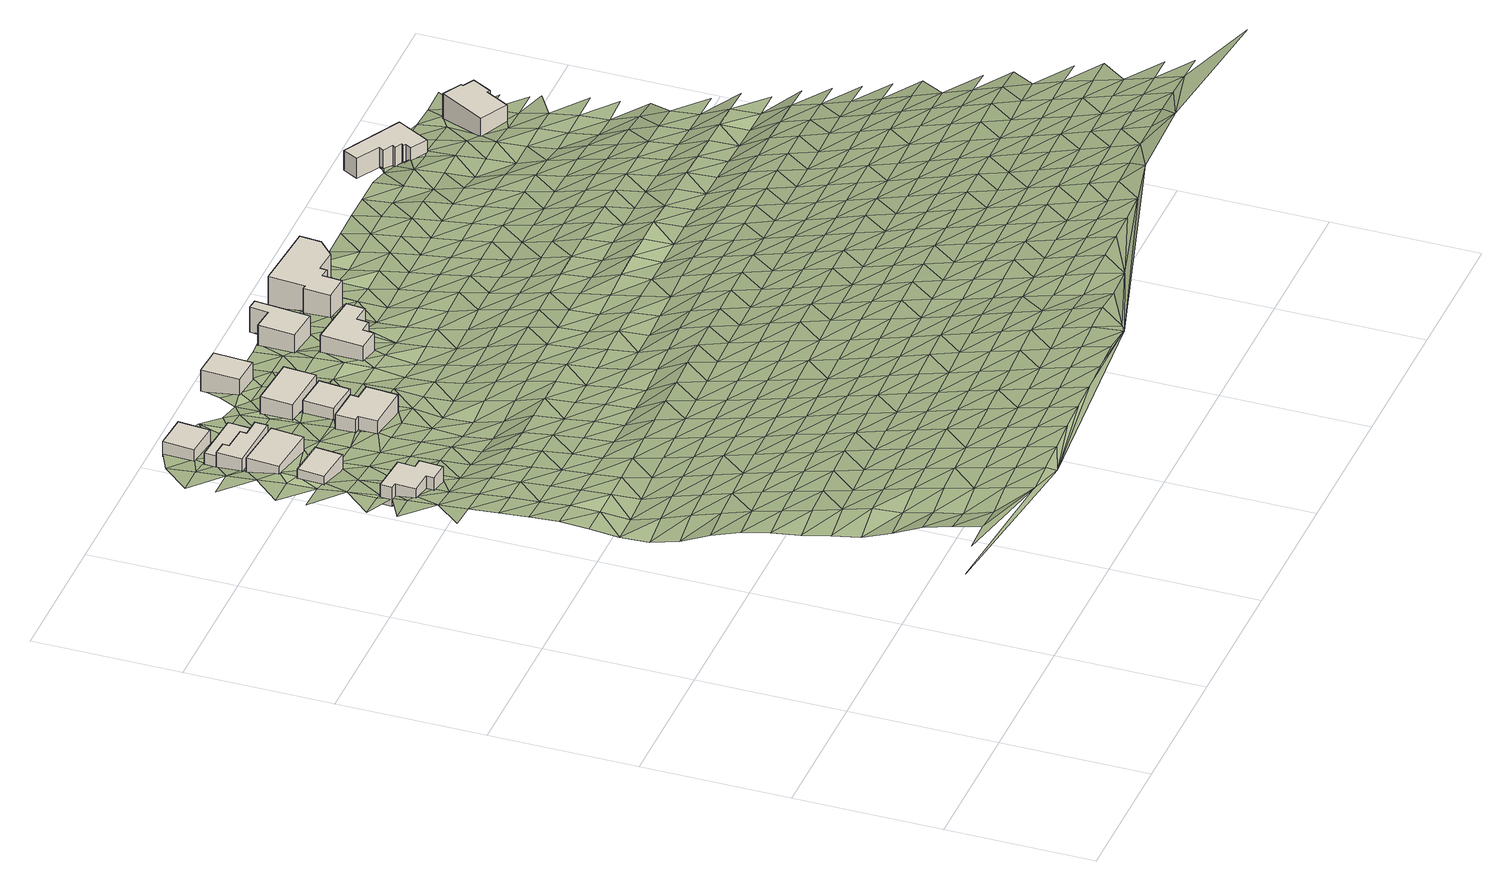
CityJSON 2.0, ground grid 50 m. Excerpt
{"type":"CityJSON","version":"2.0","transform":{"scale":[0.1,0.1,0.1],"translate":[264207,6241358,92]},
"CityObjects":{
"building1":{"type":"Building","attributes":{"osm_address":"41 Kylemore Road Universtity Estate Cape Town","osm_building":"house","osm_building:levels":"1","footprint":{"type":"Polygon"},"plus_code":"4FRW3C5X+XMM","ground_height":118.71,"building_height":4.1,"roof_height":122.81},"geometry":[{"type":"Solid","lod":"1","boundaries":[[[[0,1,2,3]],[[1,4,5,2]],[[4,6,7,5]],[[6,8,9,7]],[[8,10,11,9]],[[10,12,13,11]],[[12,14,15,13]],[[14,16,17,15]],[[16,18,19,17]],[[18,0,3,19]],[[3,2,5,7,9,11,13,15,17,19]],[[18,16,14,12,10,8,6,4,1,0]]]]}]},
"building2":{"type":"Building","attributes":{"osm_address":"39 Kylemore Road Universtity Estate Cape Town","osm_building":"house","osm_building:levels":"1","footprint":{"type":"Polygon"},"plus_code":"4FRW3C6X+4M4","ground_height":115.73,"building_height":4.1,"roof_height":119.83},"geometry":[{"type":"Solid","lod":"1","boundaries":[[[[20,21,22,23]],[[21,24,25,22]],[[24,26,27,25]],[[26,20,23,27]],[[23,22,25,27]],[[26,24,21,20]]]]}]},
"building3":{"type":"Building","attributes":{"osm_address":"37 Kylemore Road Universtity Estate Cape Town","osm_building":"house","osm_building:levels":"1","footprint":{"type":"Polygon"},"plus_code":"4FRW3C6X+5M5","ground_height":114.99,"building_height":4.1,"roof_height":119.09},"geometry":[{"type":"Solid","lod":"1","boundaries":[[[[28,29,30,31]],[[29,32,33,30]],[[32,34,35,33]],[[34,28,31,35]],[[31,30,33,35]],[[34,32,29,28]]]]}]},
"building4":{"type":"Building","attributes":{"osm_address":"35 Kylemore Road Universtity Estate Cape Town","osm_building":"house","osm_building:levels":"1","footprint":{"type":"Polygon"},"plus_code":"4FRW3C6X+6M5","ground_height":114.19,"building_height":4.1,"roof_height":118.29},"geometry":[{"type":"Solid","lod":"1","boundaries":[[[[36,37,38,39,40]],[[37,41,42,38]],[[41,43,44,42]],[[43,45,46,47,44]],[[45,48,49,50,47,46]],[[48,51,52,53,50,49]],[[51,54,55,56,53,52]],[[54,57,58,59,56,55]],[[57,36,40,39,59,58]],[[39,38,42,44,47,50,53,56,59]],[[57,54,51,48,45,43,41,37,36]]]]}]},
"building5":{"type":"Building","attributes":{"osm_address":"33 Kylemore Road Universtity Estate Cape Town","osm_building":"house","osm_building:levels":"1","footprint":{"type":"Polygon"},"plus_code":"4FRW3C6X+6P6","ground_height":112.92,"building_height":4.1,"roof_height":117.02},"geometry":[{"type":"Solid","lod":"1","boundaries":[[[[60,61,58,40]],[[61,62,55,58]],[[62,63,52,55]],[[63,64,49,52]],[[64,65,46,49]],[[65,66,67,46]],[[66,68,69,67]],[[68,60,40,69]],[[40,58,55,52,49,46,67,69]],[[68,66,65,64,63,62,61,60]]]]}]},
"building6":{"type":"Building","attributes":{"osm_address":"31 Kylemore Road Universtity Estate Cape Town","osm_building":"house","osm_building:levels":"1","footprint":{"type":"Polygon"},"plus_code":"4FRW3C6X+7M9","ground_height":112.79,"building_height":4.1,"roof_height":116.89},"geometry":[{"type":"Solid","lod":"1","boundaries":[[[[70,71,72,73]],[[71,74,75,72]],[[74,76,77,75]],[[76,70,73,77]],[[73,72,75,77]],[[76,74,71,70]]]]}]},
"building7":{"type":"Building","attributes":{"osm_address":"28 Garrick Road Universtity Estate Cape Town","osm_building":"house","osm_building:levels":"1.5","footprint":{"type":"Polygon"},"plus_code":"4FRW3C6X+3RQ","ground_height":111.87,"building_height":5.5,"roof_height":117.37},"geometry":[{"type":"Solid","lod":"1","boundaries":[[[[78,79,80,81]],[[79,82,83,80]],[[82,84,85,83]],[[84,86,87,85]],[[86,88,89,87]],[[88,90,91,89]],[[90,92,93,91]],[[92,78,81,93]],[[81,80,83,85,87,89,91,93]],[[92,90,88,86,84,82,79,78]]]]}]},
"building8":{"type":"Building","attributes":{"osm_address":"26 Garrick Road Universtity Estate Cape Town","osm_building":"house","osm_building:levels":"1","footprint":{"type":"Polygon"},"plus_code":"4FRW3C6X+4VR","ground_height":110.62,"building_height":4.1,"roof_height":114.72},"geometry":[{"type":"Solid","lod":"1","boundaries":[[[[94,95,96,97]],[[95,98,99,96]],[[98,100,101,99]],[[100,94,97,101]],[[97,96,99,101]],[[100,98,95,94]]]]}]},
"building9":{"type":"Building","attributes":{"osm_address":"24 Garrick Road Universtity Estate Cape Town","osm_building":"house","osm_building:levels":"2","footprint":{"type":"Polygon"},"plus_code":"4FRW3C6X+5VJ","ground_height":109.62,"building_height":6.9,"roof_height":116.52},"geometry":[{"type":"Solid","lod":"1","boundaries":[[[[102,103,104,105]],[[103,106,107,104]],[[106,108,109,107]],[[108,102,105,109]],[[105,104,107,109]],[[108,106,103,102]]]]}]},
"building10":{"type":"Building","attributes":{"osm_address":"6 Westfort Road Universtity Estate Cape Town","osm_building":"house","osm_building:levels":"2","footprint":{"type":"Polygon"},"plus_code":"4FRW3C6X+7VG","ground_height":106.76,"building_height":6.9,"roof_height":113.66},"geometry":[{"type":"Solid","lod":"1","boundaries":[[[[110,111,112,113]],[[111,114,115,112]],[[114,116,117,115]],[[116,110,113,117]],[[113,112,115,117]],[[116,114,111,110]]]]}]},
"building11":{"type":"Building","attributes":{"osm_address":"29 Garrick Road Universtity Estate Cape Town","osm_building":"house","osm_building:levels":"2","footprint":{"type":"Polygon"},"plus_code":"4FRW3F62+527","ground_height":106.72,"building_height":6.9,"roof_height":113.62},"geometry":[{"type":"Solid","lod":"1","boundaries":[[[[118,119,120,121]],[[119,122,123,120]],[[122,124,125,123]],[[124,126,127,125]],[[126,128,129,127]],[[128,130,131,129]],[[130,132,133,131]],[[132,118,121,133]],[[121,120,123,125,127,129,131,133]],[[132,130,128,126,124,122,119,118]]]]}]},
"building12":{"type":"Building","attributes":{"osm_address":"25 Garrick Road Universtity Estate Cape Town","osm_building":"house","osm_building:levels":"2","footprint":{"type":"Polygon"},"plus_code":"4FRW3F62+62V","ground_height":105.46,"building_height":6.9,"roof_height":112.36},"geometry":[{"type":"Solid","lod":"1","boundaries":[[[[134,135,136,137]],[[135,138,139,136]],[[138,140,141,139]],[[140,142,143,141]],[[142,144,145,143]],[[144,134,137,145]],[[137,136,139,141,143,145]],[[144,142,140,138,135,134]]]]}]},
"building13":{"type":"Building","attributes":{"osm_address":"Universtity Estate Cape Town","osm_building":"house","osm_building:levels":"3","footprint":{"type":"Polygon"},"plus_code":"4FRW3F62+65R","ground_height":102.64,"building_height":9.7,"roof_height":112.34},"geometry":[{"type":"Solid","lod":"1","boundaries":[[[[146,147,148,149]],[[147,150,151,148]],[[150,152,153,151]],[[152,154,155,153]],[[154,156,157,155]],[[156,158,159,157]],[[158,160,161,159]],[[160,162,163,161]],[[162,164,165,163]],[[164,166,167,165]],[[166,146,149,167]],[[149,148,151,153,155,157,159,161,163,165,167]],[[166,164,162,160,158,156,154,152,150,147,146]]]]}]},
"building14":{"type":"Building","attributes":{"osm_address":"2 Cloete Road Universtity Estate Cape Town","osm_building":"house","osm_building:levels":"2","footprint":{"type":"Polygon"},"plus_code":"4FRW3F62+7G5","ground_height":94.28,"building_height":6.9,"roof_height":101.18},"geometry":[{"type":"Solid","lod":"1","boundaries":[[[[168,169,170,171]],[[169,172,173,170]],[[172,174,175,173]],[[174,176,177,175]],[[176,178,179,177]],[[178,180,181,179]],[[180,182,183,181]],[[182,184,185,183]],[[184,186,187,185]],[[186,188,189,187]],[[188,190,191,189]],[[190,168,171,191]],[[171,170,173,175,177,179,181,183,185,187,189,191]],[[190,188,186,184,182,180,178,176,174,172,169,168]]]]}]},
"building15":{"type":"Building","attributes":{"osm_address":"4 Cloete Road Universtity Estate Cape Town","osm_building":"house","osm_building:levels":"2","footprint":{"type":"Polygon"},"plus_code":"4FRW3F62+5JX","ground_height":96.97,"building_height":6.9,"roof_height":103.87},"geometry":[{"type":"Solid","lod":"1","boundaries":[[[[192,193,194,195]],[[193,196,197,194]],[[196,198,199,197]],[[198,200,201,199]],[[200,202,203,201]],[[202,204,205,203]],[[204,206,207,205]],[[206,192,195,207]],[[195,194,197,199,201,203,205,207]],[[206,204,202,200,198,196,193,192]]]]}]},
"terrain1":{"type":"TINRelief","geometry":[{"type":"CompositeSurface","lod":"1","boundaries":[[[208,209,210]],[[211,212,209]],[[208,213,214]],[[215,216,212]],[[212,211,215]],[[211,209,208]],[[217,216,218]],[[216,215,218]],[[219,217,220]],[[211,221,215]],[[218,220,217]],[[221,211,208]],[[222,223,219]],[[218,215,224]],[[220,222,219]],[[224,215,221]],[[223,225,226]],[[227,220,218]],[[222,225,223]],[[221,208,228]],[[227,218,224]],[[229,230,226]],[[208,214,228]],[[222,220,231]],[[225,229,226]],[[221,232,224]],[[231,220,227]],[[233,230,234]],[[228,232,221]],[[235,225,222]],[[229,234,230]],[[231,235,222]],[[227,224,236]],[[237,238,233]],[[239,224,232]],[[234,237,233]],[[228,214,240]],[[236,231,227]],[[241,229,225]],[[236,224,239]],[[235,242,225]],[[228,240,232]],[[243,238,244]],[[229,241,234]],[[225,242,241]],[[237,244,238]],[[235,231,245]],[[239,232,246]],[[247,243,248]],[[245,231,236]],[[249,237,234]],[[246,232,240]],[[244,248,243]],[[250,242,235]],[[240,214,251]],[[234,241,249]],[[239,252,236]],[[253,254,247]],[[245,250,235]],[[252,239,246]],[[248,253,247]],[[255,244,237]],[[249,256,237]],[[257,245,236]],[[241,242,258]],[[250,259,242]],[[246,240,251]],[[248,244,255]],[[260,254,261]],[[257,236,252]],[[237,256,255]],[[253,262,254]],[[258,249,241]],[[242,259,258]],[[214,263,251]],[[245,264,250]],[[265,260,261]],[[254,262,261]],[[246,266,252]],[[248,267,253]],[[264,245,257]],[[268,256,249]],[[251,266,246]],[[255,267,248]],[[269,259,250]],[[270,265,271]],[[249,258,268]],[[257,252,272]],[[262,253,273]],[[250,264,269]],[[271,265,261]],[[256,274,255]],[[266,272,252]],[[267,273,253]],[[275,276,277]],[[278,270,279]],[[256,268,274]],[[263,214,280]],[[258,259,281]],[[269,282,259]],[[279,270,271]],[[266,251,263]],[[264,257,283]],[[267,255,284]],[[261,262,285]],[[272,286,257]],[[273,287,262]],[[258,281,268]],[[288,277,278]],[[259,282,281]],[[274,284,255]],[[289,275,290]],[[283,269,264]],[[261,285,271]],[[257,286,283]],[[262,287,285]],[[288,278,279]],[[266,291,272]],[[292,273,267]],[[293,289,290]],[[268,294,274]],[[295,275,277]],[[291,266,263]],[[284,292,267]],[[296,282,269]],[[297,279,271]],[[294,268,281]],[[293,298,299]],[[295,277,288]],[[300,290,275]],[[286,272,301]],[[302,287,273]],[[269,283,296]],[[271,285,297]],[[299,298,303]],[[284,274,304]],[[301,272,291]],[[292,302,273]],[[305,300,275]],[[306,290,300]],[[304,274,294]],[[305,275,295]],[[306,293,290]],[[286,307,283]],[[281,282,308]],[[288,279,309]],[[310,298,293]],[[282,296,311]],[[297,312,279]],[[263,280,291]],[[287,313,285]],[[298,310,303]],[[307,286,301]],[[302,314,287]],[[315,303,316]],[[214,317,280]],[[294,281,308]],[[292,284,318]],[[295,288,309]],[[282,311,308]],[[284,304,319]],[[279,312,309]],[[300,305,320]],[[283,321,296]],[[313,297,285]],[[287,314,313]],[[300,320,322]],[[323,301,291]],[[292,318,302]],[[321,283,307]],[[284,319,318]],[[324,316,325]],[[294,326,304]],[[327,305,295]],[[291,280,323]],[[328,303,310]],[[316,303,329]],[[311,296,330]],[[331,312,297]],[[326,294,308]],[[327,295,309]],[[332,324,325]],[[333,314,302]],[[330,296,321]],[[334,320,305]],[[297,313,331]],[[335,328,310]],[[307,301,336]],[[319,304,337]],[[329,303,328]],[[323,338,301]],[[302,318,333]],[[6,335,310]],[[311,339,308]],[[309,312,340]],[[341,325,316]],[[341,316,329]],[[337,304,326]],[[342,305,327]],[[305,342,334]],[[321,307,336]],[[301,338,336]],[[339,311,330]],[[331,340,312]],[[343,344,332]],[[345,323,280]],[[319,346,318]],[[313,314,347]],[[333,348,314]],[[349,332,325]],[[326,308,350]],[[351,327,309]],[[349,325,341]],[[335,6,328]],[[319,337,346]],[[321,352,330]],[[313,347,331]],[[350,308,339]],[[314,348,347]],[[340,351,309]],[[353,354,343]],[[355,338,323]],[[356,333,318]],[[357,6,358]],[[359,334,342]],[[336,352,321]],[[360,329,328]],[[357,334,359]],[[326,361,337]],[[342,327,362]],[[323,345,355]],[[343,332,363]],[[356,318,346]],[[364,354,353]],[[349,363,332]],[[365,349,341]],[[339,330,366]],[[367,340,331]],[[361,326,350]],[[351,362,327]],[[368,6,357]],[[328,6,369]],[[336,338,370]],[[333,371,348]],[[352,366,330]],[[357,359,368]],[[367,331,347]],[[337,372,346]],[[373,343,363]],[[338,355,370]],[[371,333,356]],[[343,374,353]],[[369,6,368]],[[342,375,359]],[[280,317,345]],[[26,365,341]],[[360,328,369]],[[372,337,361]],[[362,376,342]],[[373,374,343]],[[377,352,336]],[[350,339,378]],[[379,347,348]],[[380,351,340]],[[366,381,339]],[[382,340,367]],[[345,383,355]],[[356,346,384]],[[359,375,368]],[[370,377,336]],[[348,371,379]],[[375,342,376]],[[353,385,364]],[[350,378,361]],[[353,374,386]],[[351,380,362]],[[365,387,349]],[[339,381,378]],[[384,346,372]],[[340,382,380]],[[366,352,388]],[[367,347,389]],[[386,385,353]],[[360,369,390]],[[391,370,355]],[[356,392,371]],[[368,393,369]],[[377,388,352]],[[379,389,347]],[[394,365,26]],[[26,360,390]],[[395,372,361]],[[396,376,362]],[[391,355,383]],[[392,356,384]],[[393,368,375]],[[363,34,373]],[[383,345,317]],[[385,397,364]],[[398,381,366]],[[367,399,382]],[[361,378,395]],[[362,380,396]],[[385,386,400]],[[394,387,365]],[[26,390,394]],[[371,401,379]],[[369,402,390]],[[388,398,366]],[[389,399,367]],[[403,377,370]],[[384,372,404]],[[405,370,391]],[[401,371,392]],[[402,369,393]],[[381,406,378]],[[376,407,375]],[[372,395,404]],[[396,408,376]],[[377,403,388]],[[389,379,409]],[[380,382,410]],[[391,383,317]],[[411,394,390]],[[370,405,403]],[[381,398,406]],[[399,412,382]],[[413,385,400]],[[392,384,414]],[[393,375,407]],[[409,379,401]],[[408,407,376]],[[411,390,402]],[[400,386,66]],[[415,395,378]],[[410,396,380]],[[41,373,34]],[[404,414,384]],[[382,412,410]],[[416,398,388]],[[389,417,399]],[[418,387,394]],[[415,378,406]],[[391,419,405]],[[392,420,401]],[[393,421,402]],[[388,403,416]],[[417,389,409]],[[419,391,317]],[[418,394,411]],[[400,422,413]],[[404,395,423]],[[424,408,396]],[[414,420,392]],[[407,421,393]],[[422,400,66]],[[412,399,425]],[[423,395,415]],[[396,410,424]],[[317,426,419]],[[406,398,427]],[[409,401,428]],[[387,429,34]],[[416,430,398]],[[399,417,425]],[[429,387,418]],[[411,402,431]],[[403,405,432]],[[433,414,404]],[[407,408,434]],[[435,405,419]],[[420,428,401]],[[421,436,402]],[[415,406,427]],[[412,437,410]],[[427,398,430]],[[404,423,433]],[[408,424,434]],[[429,41,34]],[[66,413,422]],[[432,416,403]],[[411,438,418]],[[436,431,402]],[[405,435,432]],[[437,412,425]],[[420,414,439]],[[417,409,440]],[[421,407,441]],[[43,66,442]],[[428,443,409]],[[444,43,41]],[[426,445,419]],[[415,446,423]],[[410,447,424]],[[41,429,444]],[[411,431,448]],[[433,439,414]],[[434,441,407]],[[448,438,411]],[[43,444,66]],[[449,430,416]],[[425,417,440]],[[446,415,427]],[[409,443,440]],[[447,410,437]],[[450,76,413]],[[413,66,450]],[[435,419,445]],[[451,428,420]],[[452,436,421]],[[429,418,453]],[[416,432,449]],[[438,454,418]],[[433,423,455]],[[456,66,444]],[[434,424,457]],[[458,418,454]],[[439,451,420]],[[441,452,421]],[[425,459,437]],[[429,453,444]],[[460,448,431]],[[455,423,446]],[[457,424,447]],[[453,418,458]],[[438,448,460]],[[426,317,461]],[[462,431,436]],[[435,463,432]],[[427,430,464]],[[465,443,428]],[[450,66,456]],[[430,449,466]],[[440,459,425]],[[467,441,434]],[[463,435,445]],[[451,465,428]],[[452,462,436]],[[468,445,426]],[[446,427,464]],[[469,439,433]],[[447,437,470]],[[464,430,466]],[[433,455,471]],[[434,457,467]],[[432,472,449]],[[444,473,456]],[[459,470,437]],[[453,474,444]],[[458,454,475]],[[451,439,469]],[[440,443,476]],[[477,452,441]],[[472,432,463]],[[433,471,469]],[[465,478,443]],[[450,456,479]],[[446,480,455]],[[475,453,458]],[[441,467,477]],[[473,444,474]],[[466,449,481]],[[482,431,462]],[[459,440,476]],[[457,447,483]],[[480,446,464]],[[443,478,476]],[[470,484,447]],[[485,474,453]],[[473,479,456]],[[445,468,463]],[[451,486,465]],[[481,449,472]],[[487,475,454]],[[471,455,488]],[[467,457,483]],[[452,489,462]],[[468,426,461]],[[469,486,451]],[[447,484,483]],[[477,490,452]],[[453,491,485]],[[487,454,492]],[[491,453,475]],[[466,493,464]],[[494,474,485]],[[459,495,470]],[[488,455,480]],[[496,472,463]],[[478,465,497]],[[494,473,474]],[[493,466,481]],[[495,459,476]],[[452,490,489]],[[471,498,469]],[[499,477,467]],[[463,468,496]],[[486,497,465]],[[482,462,489]],[[480,464,500]],[[484,470,501]],[[502,479,473]],[[471,488,498]],[[499,467,483]],[[473,494,502]],[[500,464,493]],[[501,470,495]],[[475,487,503]],[[481,472,504]],[[486,469,505]],[[476,478,506]],[[507,490,477]],[[508,79,492]],[[496,509,472]],[[497,510,478]],[[480,511,488]],[[487,492,503]],[[484,512,483]],[[513,485,491]],[[498,505,469]],[[477,499,507]],[[493,481,504]],[[495,476,506]],[[489,514,482]],[[472,509,504]],[[511,480,500]],[[478,510,506]],[[512,484,501]],[[502,494,515]],[[482,514,79]],[[461,496,468]],[[516,497,486]],[[79,503,492]],[[488,517,498]],[[499,483,518]],[[489,490,519]],[[505,516,486]],[[507,520,490]],[[493,521,500]],[[495,522,501]],[[517,488,511]],[[518,483,512]],[[79,514,523]],[[503,79,523]],[[524,509,496]],[[525,510,497]],[[504,521,493]],[[506,522,495]],[[490,520,519]],[[494,102,515]],[[94,513,491]],[[526,505,498]],[[527,507,499]],[[528,514,489]],[[529,502,515]],[[496,461,524]],[[516,525,497]],[[511,500,530]],[[512,501,531]],[[532,502,529]],[[533,503,523]],[[498,517,526]],[[499,518,527]],[[504,509,534]],[[503,533,94]],[[521,530,500]],[[522,531,501]],[[489,519,528]],[[506,510,535]],[[536,520,507]],[[514,537,523]],[[509,524,534]],[[525,538,510]],[[513,94,533]],[[539,516,505]],[[461,317,540]],[[541,505,526]],[[507,527,536]],[[515,542,529]],[[543,521,504]],[[517,511,544]],[[535,522,506]],[[518,512,545]],[[529,546,532]],[[530,547,511]],[[510,538,535]],[[531,548,512]],[[537,514,528]],[[542,515,102]],[[516,539,525]],[[549,533,523]],[[534,543,504]],[[505,541,539]],[[461,550,524]],[[526,517,544]],[[527,518,545]],[[551,519,520]],[[513,533,549]],[[511,547,544]],[[512,548,545]],[[536,552,520]],[[530,521,553]],[[554,531,522]],[[523,537,549]],[[550,534,524]],[[555,538,525]],[[519,551,528]],[[543,553,521]],[[535,554,522]],[[529,542,556]],[[520,552,551]],[[513,557,102]],[[526,558,541]],[[559,536,527]],[[525,539,555]],[[560,547,530]],[[548,531,561]],[[544,558,526]],[[559,527,545]],[[513,549,557]],[[562,543,534]],[[528,563,537]],[[553,560,530]],[[554,561,531]],[[564,542,102]],[[565,535,538]],[[536,566,552]],[[534,550,562]],[[555,567,538]],[[563,528,551]],[[550,461,568]],[[539,541,569]],[[570,545,548]],[[558,571,541]],[[566,536,559]],[[564,556,542]],[[102,557,564]],[[572,544,547]],[[535,565,554]],[[537,573,549]],[[560,574,547]],[[538,567,565]],[[561,570,548]],[[575,553,543]],[[569,555,539]],[[551,552,576]],[[543,562,577]],[[541,571,569]],[[573,537,563]],[[544,572,558]],[[559,545,578]],[[547,574,572]],[[552,566,576]],[[553,575,560]],[[579,561,554]],[[557,549,580]],[[543,577,575]],[[570,578,545]],[[110,556,581]],[[581,556,564]],[[550,568,562]],[[582,567,555]],[[563,551,583]],[[554,565,579]],[[580,549,573]],[[584,571,558]],[[585,566,559]],[[461,586,568]],[[555,569,582]],[[583,551,576]],[[587,574,560]],[[558,572,584]],[[578,585,559]],[[588,577,562]],[[570,561,589]],[[590,573,563]],[[591,564,557]],[[560,575,587]],[[579,592,561]],[[593,557,580]],[[571,594,569]],[[565,567,595]],[[576,566,596]],[[588,562,568]],[[580,573,597]],[[567,582,598]],[[583,590,563]],[[317,599,540]],[[570,589,578]],[[564,591,581]],[[584,594,571]],[[561,592,589]],[[585,596,566]],[[557,593,591]],[[572,574,600]],[[595,579,565]],[[587,601,574]],[[567,598,595]],[[573,602,597]],[[575,577,603]],[[582,569,604]],[[605,583,576]],[[606,577,588]],[[590,602,573]],[[607,580,597]],[[540,586,461]],[[600,584,572]],[[608,585,578]],[[593,580,607]],[[574,601,600]],[[594,604,569]],[[596,605,576]],[[603,587,575]],[[609,592,579]],[[577,606,603]],[[578,589,608]],[[591,610,581]],[[588,568,586]],[[611,598,582]],[[612,590,583]],[[579,595,609]],[[613,591,593]],[[597,602,614]],[[615,594,584]],[[593,607,613]],[[604,611,582]],[[605,612,583]],[[616,601,587]],[[592,617,589]],[[596,585,618]],[[584,600,615]],[[608,619,585]],[[588,620,606]],[[590,621,602]],[[587,603,616]],[[592,609,617]],[[595,598,622]],[[596,618,605]],[[620,588,586]],[[611,623,598]],[[624,591,613]],[[585,619,618]],[[612,621,590]],[[591,624,610]],[[613,607,625]],[[626,604,594]],[[627,608,589]],[[594,615,628]],[[602,629,614]],[[606,630,603]],[[600,601,631]],[[595,622,609]],[[601,616,632]],[[598,623,622]],[[627,589,617]],[[614,633,634]],[[604,626,611]],[[635,612,605]],[[630,606,620]],[[594,628,626]],[[621,629,602]],[[600,631,615]],[[608,636,619]],[[601,632,631]],[[605,618,635]],[[613,625,637]],[[629,633,614]],[[603,638,616]],[[609,639,617]],[[636,608,627]],[[586,540,620]],[[640,623,611]],[[118,625,607]],[[638,603,630]],[[639,609,622]],[[641,628,615]],[[621,612,642]],[[611,626,640]],[[635,643,612]],[[632,616,644]],[[627,617,645]],[[619,646,618]],[[629,647,633]],[[641,615,631]],[[648,633,647]],[[619,636,649]],[[650,651,624]],[[652,630,620]],[[629,621,642]],[[644,616,638]],[[645,617,639]],[[625,653,637]],[[612,643,642]],[[654,622,623]],[[646,635,618]],[[620,540,652]],[[640,655,623]],[[619,649,646]],[[629,656,647]],[[648,647,656]],[[632,657,631]],[[626,628,658]],[[627,659,636]],[[660,628,641]],[[653,625,118]],[[622,654,639]],[[651,650,661]],[[657,632,644]],[[623,655,654]],[[659,627,645]],[[638,630,662]],[[658,640,626]],[[663,643,635]],[[664,656,629]],[[652,665,630]],[[628,660,658]],[[664,629,642]],[[637,653,666]],[[641,631,667]],[[668,649,636]],[[635,646,663]],[[644,638,662]],[[669,645,639]],[[630,665,662]],[[667,631,657]],[[636,659,668]],[[666,670,637]],[[671,655,640]],[[642,643,672]],[[637,670,134]],[[639,654,669]],[[673,652,540]],[[641,674,660]],[[656,675,118]],[[640,658,671]],[[663,672,643]],[[675,656,664]],[[676,653,118]],[[666,653,676]],[[644,677,657]],[[646,649,678]],[[674,641,667]],[[679,649,668]],[[680,659,645]],[[681,664,642]],[[662,677,644]],[[669,682,645]],[[683,665,652]],[[660,684,658]],[[654,655,685]],[[646,678,663]],[[655,671,686]],[[687,118,675]],[[649,679,678]],[[672,681,642]],[[667,657,688]],[[666,689,670]],[[668,659,680]],[[676,118,687]],[[684,660,674]],[[645,682,680]],[[540,599,673]],[[685,669,654]],[[675,664,690]],[[689,666,676]],[[652,673,683]],[[677,688,657]],[[655,686,685]],[[691,662,665]],[[658,692,671]],[[693,672,663]],[[681,690,664]],[[694,674,667]],[[668,695,679]],[[692,658,684]],[[693,663,678]],[[662,691,677]],[[696,682,669]],[[665,683,691]],[[694,667,688]],[[697,670,689]],[[680,695,668]],[[686,671,698]],[[687,675,699]],[[676,687,700]],[[669,685,696]],[[690,701,675]],[[702,684,674]],[[678,679,703]],[[704,681,672]],[[698,671,692]],[[705,672,693]],[[706,688,677]],[[682,707,680]],[[689,708,697]],[[674,694,702]],[[679,695,703]],[[699,675,701]],[[673,709,683]],[[686,710,685]],[[681,704,690]],[[673,599,709]],[[677,691,706]],[[682,696,707]],[[672,705,704]],[[699,700,687]],[[693,678,711]],[[712,697,708]],[[710,686,698]],[[692,684,713]],[[714,695,680]],[[684,702,715]],[[703,711,678]],[[683,716,691]],[[694,688,717]],[[685,718,696]],[[719,701,690]],[[706,720,688]],[[680,707,714]],[[698,692,713]],[[693,721,705]],[[709,716,683]],[[684,715,713]],[[718,685,710]],[[690,704,719]],[[694,717,702]],[[700,699,722]],[[703,695,723]],[[722,724,700]],[[717,688,720]],[[711,721,693]],[[691,725,706]],[[696,726,707]],[[695,714,723]],[[699,727,722]],[[709,599,728]],[[698,729,710]],[[727,724,722]],[[699,701,730]],[[725,691,716]],[[726,696,718]],[[719,731,701]],[[732,715,702]],[[733,711,703]],[[704,705,734]],[[713,729,698]],[[721,735,705]],[[707,736,714]],[[730,727,699]],[[732,702,717]],[[723,733,703]],[[731,730,701]],[[709,728,716]],[[737,720,706]],[[718,710,738]],[[734,719,704]],[[706,725,739]],[[707,726,736]],[[705,735,734]],[[721,711,740]],[[729,738,710]],[[164,741,727]],[[742,713,715]],[[723,714,743]],[[706,739,737]],[[744,715,732]],[[733,740,711]],[[725,716,745]],[[717,720,746]],[[747,731,719]],[[743,714,736]],[[727,730,748]],[[713,742,729]],[[726,718,749]],[[750,735,721]],[[728,745,716]],[[715,744,742]],[[738,751,718]],[[164,727,748]],[[719,734,747]],[[728,599,752]],[[732,717,746]],[[733,723,753]],[[746,720,737]],[[740,750,721]],[[725,754,739]],[[726,749,736]],[[718,751,749]],[[753,723,743]],[[755,738,729]],[[734,735,756]],[[730,731,757]],[[725,745,754]],[[731,747,758]],[[732,759,744]],[[760,740,733]],[[755,729,742]],[[750,756,735]],[[739,761,737]],[[762,743,736]],[[757,748,730]],[[759,732,746]],[[733,753,760]],[[758,757,731]],[[748,166,164]],[[763,751,738]],[[747,734,764]],[[754,761,739]],[[736,749,762]],[[765,745,728]],[[744,766,742]],[[755,763,738]],[[756,764,734]],[[750,740,767]],[[766,744,759]],[[740,760,768]],[[746,737,769]],[[770,753,743]],[[771,758,747]],[[752,772,728]],[[773,166,748]],[[728,772,765]],[[761,774,737]],[[762,775,743]],[[748,757,773]],[[776,754,745]],[[777,755,742]],[[751,778,749]],[[763,779,751]],[[740,768,767]],[[764,771,747]],[[759,746,769]],[[753,770,760]],[[780,756,750]],[[769,737,774]],[[777,742,766]],[[743,775,770]],[[778,762,749]],[[776,745,765]],[[751,779,778]],[[781,761,754]],[[755,782,763]],[[757,758,783]],[[750,767,780]],[[771,784,758]],[[166,785,146]],[[166,773,785]],[[759,786,766]],[[768,760,787]],[[788,764,756]],[[782,755,777]],[[761,781,774]],[[789,775,762]],[[783,773,757]],[[754,776,781]],[[769,786,759]],[[787,760,770]],[[758,784,783]],[[772,752,790]],[[772,790,765]],[[791,779,763]],[[764,788,771]],[[762,778,789]],[[756,780,788]],[[777,766,792]],[[768,793,767]],[[763,782,791]],[[769,774,794]],[[775,795,770]],[[785,773,796]],[[786,792,766]],[[793,768,787]],[[765,797,776]],[[798,784,771]],[[774,781,794]],[[775,789,795]],[[796,773,783]],[[779,799,778]],[[767,800,780]],[[790,797,765]],[[791,801,779]],[[771,788,798]],[[802,786,769]],[[782,777,803]],[[787,770,804]],[[792,805,777]],[[793,800,767]],[[776,806,781]],[[778,799,789]],[[794,802,769]],[[779,801,799]],[[770,795,804]],[[807,785,796]],[[790,752,808]],[[803,791,782]],[[809,783,784]],[[806,776,797]],[[777,805,803]],[[798,810,784]],[[792,786,811]],[[788,780,812]],[[800,813,780]],[[794,781,814]],[[789,815,795]],[[816,793,787]],[[802,811,786]],[[804,817,787]],[[784,810,809]],[[790,808,797]],[[818,801,791]],[[812,798,788]],[[819,796,783]],[[806,814,781]],[[815,789,799]],[[780,813,812]],[[820,805,792]],[[793,816,800]],[[791,803,818]],[[816,787,817]],[[821,802,794]],[[822,804,795]],[[811,820,792]],[[783,809,819]],[[806,797,823]],[[824,810,798]],[[825,807,796]],[[826,808,752]],[[794,814,821]],[[822,795,815]],[[803,805,827]],[[799,801,828]],[[829,813,800]],[[808,823,797]],[[801,818,830]],[[798,812,824]],[[820,827,805]],[[800,816,829]],[[796,819,825]],[[831,811,802]],[[799,828,815]],[[832,817,804]],[[802,821,833]],[[801,830,828]],[[804,822,834]],[[814,806,835]],[[818,803,836]],[[813,837,812]],[[809,810,838]],[[823,839,806]],[[810,824,840]],[[811,831,820]],[[802,833,831]],[[827,836,803]],[[804,834,832]],[[829,837,813]],[[814,835,821]],[[841,822,815]],[[816,817,842]],[[809,838,819]],[[806,839,835]],[[838,810,840]],[[808,826,823]],[[843,830,818]],[[824,812,844]],[[815,828,841]],[[845,827,820]],[[842,829,816]],[[836,843,818]],[[842,817,832]],[[837,844,812]],[[846,833,821]],[[820,831,845]],[[847,839,823]],[[848,834,822]],[[849,840,824]],[[825,819,850]],[[846,821,835]],[[841,851,822]],[[838,852,819]],[[830,853,828]],[[854,837,829]],[[823,826,847]],[[843,855,830]],[[844,849,824]],[[836,827,856]],[[834,848,832]],[[845,857,827]],[[822,851,848]],[[829,842,854]],[[819,852,850]],[[752,858,826]],[[839,859,835]],[[831,833,860]],[[853,841,828]],[[861,833,846]],[[830,855,853]],[[836,856,843]],[[862,838,840]],[[847,859,839]],[[827,857,856]],[[849,863,840]],[[860,845,831]],[[864,844,837]],[[833,861,860]],[[837,854,865]],[[866,846,835]],[[867,851,841]],[[842,832,868]],[[848,869,832]],[[862,840,863]],[[870,847,826]],[[871,855,843]],[[844,864,849]],[[872,852,838]],[[859,866,835]],[[841,853,867]],[[837,865,864]],[[873,857,845]],[[842,868,854]],[[843,856,871]],[[868,832,869]],[[861,846,874]],[[875,848,851]],[[845,860,873]],[[838,862,872]],[[876,859,847]],[[877,863,849]],[[878,850,852]],[[866,874,846]],[[851,867,875]],[[857,879,856]],[[853,855,880]],[[881,865,854]],[[871,882,855]],[[849,864,877]],[[883,869,848]],[[857,873,879]],[[881,854,868]],[[852,872,878]],[[860,861,884]],[[853,880,867]],[[874,885,861]],[[855,882,880]],[[848,875,883]],[[886,866,859]],[[887,871,856]],[[862,863,888]],[[877,889,863]],[[860,884,873]],[[868,869,890]],[[864,865,891]],[[861,885,884]],[[887,856,879]],[[892,865,881]],[[866,886,874]],[[867,893,875]],[[862,888,872]],[[869,883,890]],[[888,863,889]],[[871,894,882]],[[891,877,864]],[[893,867,880]],[[865,892,891]],[[873,895,879]],[[896,881,868]],[[894,871,887]],[[897,885,874]],[[875,898,883]],[[872,899,878]],[[895,873,884]],[[896,868,890]],[[900,889,877]],[[898,875,893]],[[899,872,888]],[[887,879,901]],[[880,882,902]],[[892,881,903]],[[882,894,904]],[[877,891,900]],[[890,883,905]],[[901,879,895]],[[896,903,881]],[[906,884,885]],[[880,902,893]],[[882,904,902]],[[905,883,898]],[[907,878,899]],[[887,908,894]],[[891,892,909]],[[910,888,889]],[[889,900,911]],[[884,906,895]],[[912,896,890]],[[908,887,901]],[[903,909,892]],[[913,898,893]],[[890,905,912]],[[910,889,911]],[[914,904,894]],[[900,891,915]],[[916,899,888]],[[893,902,913]],[[917,901,895]],[[918,903,896]],[[894,908,914]],[[909,915,891]],[[896,912,918]],[[888,910,916]],[[919,905,898]],[[920,911,900]],[[921,907,899]],[[913,922,898]],[[904,923,902]],[[924,909,903]],[[925,904,914]],[[915,920,900]],[[926,908,901]],[[912,905,919]],[[898,922,919]],[[903,918,924]],[[921,899,916]],[[923,913,902]],[[904,925,923]],[[914,908,926]],[[927,915,909]],[[910,911,928]],[[920,929,911]],[[918,912,930]],[[909,924,927]],[[931,922,913]],[[916,910,928]],[[930,912,919]],[[911,929,928]],[[914,932,925]],[[913,923,931]],[[920,915,933]],[[915,927,934]],[[921,916,935]],[[922,936,919]],[[924,918,937]],[[918,930,938]],[[939,923,925]],[[922,931,936]],[[915,934,933]],[[940,935,916]],[[941,916,928]],[[942,921,943]],[[935,943,921]],[[916,941,940]],[[924,937,927]],[[944,929,920]],[[938,937,918]],[[930,919,945]],[[946,943,935]],[[923,947,931]],[[945,919,936]],[[920,933,944]],[[940,948,935]],[[934,927,949]],[[928,929,950]],[[948,940,951]],[[952,935,948]],[[941,928,953]],[[954,938,930]],[[953,940,941]],[[949,927,937]],[[931,955,936]],[[945,954,930]],[[950,929,944]],[[934,956,933]],[[928,950,953]],[[956,934,949]],[[957,945,936]],[[958,937,938]],[[954,959,938]],[[933,960,944]],[[937,958,949]],[[958,938,959]],[[960,933,956]],[[950,961,953]],[[945,962,954]],[[944,963,950]],[[961,964,953]],[[956,949,965]],[[966,944,960]],[[964,967,953]],[[963,944,966]],[[968,959,954]],[[965,949,958]],[[969,960,956]],[[961,950,970]],[[963,970,950]],[[965,969,956]],[[958,959,971]],[[970,964,961]],[[972,966,960]],[[963,966,973]],[[971,965,958]],[[967,964,974]],[[969,972,960]],[[964,970,974]],[[969,965,975]],[[970,963,976]],[[977,973,966]],[[972,977,966]],[[978,972,969]],[[974,970,976]],[[977,979,973]],[[973,979,980]],[[981,977,972]],[[974,976,982]],[[979,977,983]],[[976,984,982]],[[200,984,985]],[[200,979,986]],[[987,984,200]],[[982,984,988]]]}]}
},
"vertices":[
[420,1976,237],[426,2057,237],[426,2057,308],[420,1976,308],[392,2059,237],[392,2059,308],[396,2117,237],[396,2117,308],[263,2127,237],[263,2127,308],[260,2086,237],[260,2086,308],[282,2084,237],[282,2084,308],[277,2014,237],[277,2014,308],[354,2008,237],[354,2008,308],[352,1981,237],[352,1981,308],
[294,2410,223],[285,2318,223],[285,2318,278],[294,2410,278],[416,2306,223],[416,2306,278],[425,2398,223],[425,2398,278],
[308,2583,215],[297,2471,215],[297,2471,271],[308,2583,271],[475,2454,215],[475,2454,271],[486,2566,215],[486,2566,271],
[315,2684,200],[309,2596,200],[309,2596,263],[315,2684,263],[315,2684,250],[508,2584,200],[508,2584,263],[510,2628,200],[510,2628,263],[492,2628,200],[492,2628,250],[492,2628,263],[445,2631,200],[445,2631,250],[445,2631,263],[447,2653,200],[447,2653,250],[447,2653,263],[364,2659,200],[364,2659,250],[364,2659,263],[365,2680,200],[365,2680,250],[365,2680,263],
[315,2684,191],[365,2680,191],[364,2659,191],[447,2653,191],[445,2631,191],[492,2628,191],[498,2711,191],[498,2711,250],[318,2724,191],[318,2724,250],
[333,2867,193],[324,2759,193],[324,2759,249],[333,2867,249],[442,2750,193],[442,2750,249],[450,2858,193],[450,2858,249],
[812,2267,186],[820,2374,186],[820,2374,254],[812,2267,254],[760,2378,186],[760,2378,254],[762,2405,186],[762,2405,254],[646,2413,186],[646,2413,254],[641,2344,186],[641,2344,254],[660,2343,186],[660,2343,254],[656,2277,186],[656,2277,254],
[837,2535,177],[719,2546,177],[719,2546,227],[837,2535,227],[710,2441,177],[710,2441,227],[827,2430,177],[827,2430,227],
[847,2655,166],[670,2668,166],[670,2668,245],[847,2655,245],[662,2558,166],[662,2558,245],[839,2545,166],[839,2545,245],
[882,2898,137],[781,2904,137],[781,2904,217],[882,2898,217],[773,2772,137],[773,2772,217],[874,2767,137],[874,2767,217],
[1274,2604,137],[1086,2621,137],[1086,2621,216],[1274,2604,216],[1073,2476,137],[1073,2476,216],[1153,2469,137],[1153,2469,216],[1157,2508,137],[1157,2508,216],[1202,2504,137],[1202,2504,216],[1206,2545,137],[1206,2545,216],[1268,2540,137],[1268,2540,216],
[1207,2880,110],[1170,2884,110],[1170,2884,204],[1207,2880,204],[1163,2820,110],[1163,2820,204],[1089,2827,110],[1089,2827,204],[1076,2701,110],[1076,2701,204],[1189,2691,110],[1189,2691,204],
[1586,2870,97],[1347,2887,97],[1347,2887,203],[1586,2870,203],[1338,2762,97],[1338,2762,203],[1324,2763,97],[1324,2763,203],[1317,2671,97],[1317,2671,203],[1404,2664,97],[1404,2664,203],[1409,2731,97],[1409,2731,203],[1442,2728,97],[1442,2728,203],[1444,2751,97],[1444,2751,203],[1524,2745,97],[1524,2745,203],[1580,2797,97],[1580,2797,203],
[2423,2845,18],[2220,2954,18],[2220,2954,92],[2423,2845,92],[2191,2901,18],[2191,2901,92],[2271,2857,18],[2271,2857,92],[2261,2839,18],[2261,2839,92],[2295,2821,18],[2295,2821,92],[2289,2810,18],[2289,2810,92],[2312,2798,18],[2312,2798,92],[2307,2790,18],[2307,2790,92],[2315,2786,18],[2315,2786,92],[2303,2764,18],[2303,2764,92],[2361,2732,18],[2361,2732,92],
[2489,2602,23],[2585,2549,23],[2585,2549,119],[2489,2602,119],[2631,2632,23],[2631,2632,119],[2641,2626,23],[2641,2626,119],[2678,2693,23],[2678,2693,119],[2639,2715,23],[2639,2715,119],[2643,2722,23],[2643,2722,119],[2577,2758,23],[2577,2758,119],
[446,44,666],[247,143,629],[148,143,619],[347,143,618],[247,243,604],[9,113,612],[542,4,679],[347,243,587],[247,342,578],[247,441,532],[347,342,568],[247,541,493],[347,441,544],[446,143,644],[347,541,537],[247,640,476],[446,243,618],[347,640,510],[247,739,454],[446,342,594],[545,44,679],[347,739,483],[247,839,440],[446,441,570],[545,143,654],[247,938,419],[347,839,457],[446,541,543],[545,342,606],[347,938,431],[247,1037,384],[545,243,630],[644,44,692],[446,739,491],[446,640,517],[247,1137,337],[347,1037,400],[545,441,582],[644,143,668],[247,1236,310],[347,1137,369],[446,839,465],[545,541,555],[743,44,705],[644,243,643],[347,1236,336],[247,1335,305],[446,1037,412],[446,938,440],[644,342,617],[545,739,502],[545,640,529],[247,1435,314],[347,1435,313],[347,1335,306],[842,44,714],[644,441,592],[247,1534,319],[743,143,679],[446,1137,383],[545,839,476],[644,541,566],[247,1633,312],[347,1534,313],[743,243,654],[446,1236,353],[545,938,450],[247,1931,287],[148,1832,306],[247,1832,295],[247,1732,305],[347,1633,304],[941,44,723],[644,739,512],[644,640,539],[743,441,600],[545,1037,422],[446,1435,314],[743,342,626],[446,1335,319],[347,1732,297],[148,2030,285],[247,2030,280],[842,143,688],[545,1137,393],[260,2086,267],[644,839,483],[347,1832,287],[743,541,573],[446,1534,307],[247,2130,267],[148,2130,276],[277,2014,280],[842,243,661],[545,1236,364],[247,2229,265],[644,938,457],[347,1931,270],[282,2084,267],[842,342,634],[743,739,517],[446,1732,290],[263,2127,267],[743,640,546],[446,1633,299],[545,1435,314],[545,1335,335],[148,2328,259],[247,2328,254],[1217,29,758],[644,1137,401],[644,1037,428],[352,1981,267],[842,441,607],[354,2008,267],[941,143,696],[148,2428,252],[247,2428,250],[743,839,489],[446,1832,282],[347,2229,245],[285,2318,254],[842,541,579],[545,1534,303],[247,2527,241],[644,1236,373],[420,1976,257],[347,2130,251],[941,342,642],[743,938,463],[941,243,669],[842,640,551],[545,1633,295],[294,2410,250],[446,1931,257],[247,2626,232],[148,2626,236],[1041,44,734],[743,1037,432],[644,1435,320],[644,1335,345],[297,2471,250],[842,739,524],[545,1732,282],[941,441,614],[247,2726,224],[148,2726,227],[1041,143,708],[743,1137,407],[426,2057,254],[392,2059,267],[446,2030,254],[416,2306,224],[842,839,496],[545,1832,271],[308,2583,222],[247,2825,214],[347,2428,235],[941,541,586],[644,1534,298],[446,2130,237],[446,2229,231],[1041,243,680],[743,1236,381],[842,938,466],[309,2596,222],[315,2684,212],[545,2030,236],[545,1931,244],[1041,342,650],[941,739,530],[743,1335,355],[644,1732,278],[941,640,558],[644,1633,290],[1140,44,746],[842,1037,439],[324,2759,212],[318,2724,212],[475,2454,223],[1041,441,622],[743,1435,330],[446,2328,224],[1140,143,720],[842,1137,413],[545,2130,228],[446,2428,223],[941,839,502],[644,1832,265],[333,2867,208],[1041,541,594],[743,1534,295],[347,2726,212],[842,1236,387],[545,2229,220],[1140,342,661],[941,938,473],[1140,243,690],[1041,640,567],[644,2030,223],[644,1931,227],[842,1335,362],[743,1732,273],[545,2328,216],[743,1633,286],[442,2750,202],[941,1037,445],[1041,739,538],[1140,441,634],[842,1435,336],[545,2428,214],[1239,143,731],[941,1137,419],[644,2130,219],[446,2726,202],[1041,839,507],[743,1832,260],[842,1534,292],[1239,44,758],[1140,640,575],[941,1236,392],[545,2527,205],[1140,541,605],[656,2277,212],[1239,342,673],[1041,938,478],[743,1931,211],[1239,243,703],[644,2229,212],[842,1633,284],[641,2344,210],[1041,1037,451],[941,1435,343],[743,2030,198],[492,2628,209],[941,1335,367],[545,2626,200],[1338,143,740],[1140,739,544],[842,1732,270],[644,2328,210],[1239,441,644],[545,2825,187],[1041,1137,424],[743,2130,205],[644,2527,195],[646,2413,204],[1140,839,514],[545,2726,191],[842,1832,258],[644,2428,204],[941,1534,291],[660,2343,210],[1536,143,739],[743,2229,201],[1338,243,710],[1239,640,583],[1041,1236,400],[1239,541,613],[842,1931,213],[1437,143,728],[1140,1037,458],[941,1633,282],[1140,938,486],[1338,342,680],[644,2726,179],[644,2626,188],[710,2441,190],[1041,1435,347],[842,2030,185],[1041,1335,374],[610,2769,179],[1239,739,552],[1338,441,650],[812,2267,191],[941,1832,258],[941,1732,267],[662,2558,195],[1140,1137,432],[743,2428,190],[1239,839,523],[842,2229,191],[842,2130,179],[719,2546,186],[762,2405,190],[1338,541,619],[670,2668,188],[1041,1534,294],[1437,243,698],[1140,1236,408],[1239,938,495],[941,1931,226],[1338,640,589],[1041,1633,282],[699,2760,166],[827,2430,182],[1437,441,647],[1239,1037,470],[1140,1435,358],[941,2030,202],[760,2378,190],[1437,342,674],[1140,1335,383],[1338,739,560],[1041,1732,265],[839,2545,177],[842,2328,186],[743,2726,166],[1239,1137,443],[1338,839,532],[1041,1832,257],[941,2229,170],[941,2130,176],[1437,541,616],[1140,1534,308],[842,2428,182],[1536,243,714],[1239,1236,417],[1338,938,507],[1041,1931,235],[941,2328,177],[773,2772,166],[1437,640,588],[1140,1633,284],[743,2825,155],[842,2527,177],[1536,342,684],[1239,1435,358],[1041,2030,209],[941,2428,173],[1239,1335,390],[1338,1137,451],[1933,243,737],[1338,1037,480],[842,2726,157],[1536,441,653],[1437,839,538],[1140,1832,256],[781,2904,141],[1437,739,566],[1140,1732,266],[941,2527,165],[1635,243,720],[1041,2229,161],[1041,2130,179],[1536,541,624],[1239,1534,319],[1338,1236,423],[874,2767,157],[941,2626,155],[1437,938,511],[1140,1931,240],[1536,640,598],[1239,1633,283],[1635,342,690],[1041,2328,154],[941,2726,146],[1338,1435,364],[1140,2030,213],[1338,1335,391],[1735,243,724],[1437,1137,453],[1239,1732,272],[1437,1037,482],[1536,839,543],[1041,2428,167],[1536,739,571],[1635,541,631],[1140,2130,180],[1635,441,660],[1239,1832,253],[1338,1534,332],[1041,2527,164],[941,2825,137],[1437,1236,423],[1140,2229,160],[1536,938,512],[1239,1931,243],[1834,243,729],[1635,640,603],[1735,342,694],[1338,1732,277],[1140,2328,140],[1041,2726,142],[1338,1633,283],[1041,2626,158],[1536,1037,484],[1437,1435,365],[1239,2030,220],[1073,2476,167],[1437,1335,393],[2091,276,751],[1635,839,546],[1635,739,574],[1140,2428,152],[1735,541,634],[1536,1137,454],[1239,2130,188],[1735,441,664],[1086,2621,158],[1338,1832,249],[1437,1534,334],[1041,2825,133],[1536,1236,426],[1239,2229,156],[1076,2701,142],[1153,2469,152],[1635,938,516],[1735,640,606],[1437,1633,291],[1338,2030,221],[1338,1931,243],[1834,342,700],[1239,2328,142],[1536,1435,369],[1536,1335,397],[1089,2827,133],[1140,2626,142],[1635,1137,458],[1437,1732,281],[1635,1037,487],[1239,2428,132],[1834,441,670],[1735,839,549],[1735,739,578],[1202,2504,140],[1157,2508,147],[1338,2130,197],[1437,1832,250],[1189,2691,135],[1834,541,640],[1536,1534,339],[1635,1236,430],[1735,938,518],[1338,2328,141],[1338,2229,163],[1834,640,610],[1536,1633,299],[1437,2030,220],[1239,2527,140],[1206,2545,140],[1437,1931,243],[1163,2820,125],[1140,2825,125],[1933,342,705],[1239,2626,137],[1635,1435,372],[1635,1335,401],[1268,2540,140],[1834,739,582],[1735,1137,461],[1536,1732,279],[1735,1037,490],[1170,2884,116],[1933,541,645],[1437,2130,198],[1338,2428,128],[1933,441,676],[1239,2726,127],[1834,839,550],[1536,1832,259],[1635,1534,344],[1239,2825,116],[1735,1236,432],[1437,2229,174],[2032,342,713],[1834,938,523],[1338,2527,120],[1317,2671,125],[1933,640,615],[1536,2030,222],[1536,1931,241],[1635,1732,276],[1437,2328,145],[1635,1633,313],[2032,441,682],[1834,1037,491],[1735,1435,373],[1735,1335,402],[1338,2626,125],[1933,739,584],[1324,2763,116],[1437,2428,134],[2032,541,650],[1834,1137,461],[1536,2130,195],[1933,839,554],[1635,1832,271],[1735,1534,344],[1338,2825,103],[1834,1236,431],[1437,2626,112],[1404,2664,112],[1437,2527,111],[1933,938,523],[1635,1931,236],[1536,2328,152],[1536,2229,173],[2032,640,618],[1735,1633,318],[1338,2762,116],[2131,342,719],[1834,1335,401],[1635,2030,226],[1347,2887,102],[1933,1137,462],[1735,1732,275],[1933,1037,493],[2131,441,688],[2032,839,556],[1834,1435,371],[1536,2428,132],[2032,739,587],[1635,2130,192],[1437,2726,115],[1735,1832,275],[1409,2731,115],[2131,541,655],[1834,1534,340],[1442,2728,115],[2230,342,724],[1933,1236,430],[1536,2626,95],[1536,2527,116],[2032,938,526],[1735,1931,235],[1635,2328,149],[1635,2229,166],[1834,1633,317],[2131,739,590],[1933,1335,400],[2131,640,622],[1735,2030,227],[1444,2751,115],[2032,1137,462],[1834,1732,278],[2032,1037,494],[2230,441,691],[2131,839,560],[1635,2428,131],[1536,2726,97],[1933,1534,340],[1735,2130,198],[1933,1435,371],[2376,281,759],[1834,1832,276],[2230,541,657],[2032,1236,431],[1735,2229,167],[1635,2626,97],[1635,2527,115],[2131,938,528],[1834,1931,238],[2230,640,625],[1933,1633,317],[2032,1335,401],[1735,2328,147],[2330,441,693],[2131,1037,496],[1834,2130,196],[1834,2030,228],[2230,839,561],[1933,1832,274],[1735,2428,130],[2330,342,726],[1635,2726,78],[2230,739,594],[1933,1732,279],[2330,541,660],[2131,1137,463],[2032,1534,343],[2032,1435,372],[1834,2229,168],[2330,640,628],[2131,1236,432],[1735,2626,99],[1735,2527,115],[1635,2825,80],[2230,938,530],[1933,1931,239],[1834,2328,146],[2032,1633,316],[2429,342,727],[2131,1335,402],[2230,1037,497],[1933,2030,225],[2330,739,596],[2032,1732,278],[1735,2726,80],[2429,441,695],[1834,2428,129],[2131,1534,342],[1933,2130,196],[2131,1435,371],[2330,839,564],[2230,1236,434],[2032,1832,271],[2230,1137,465],[2429,541,661],[1735,2825,59],[2528,342,725],[1834,2626,98],[1834,2527,115],[2330,938,533],[1933,2328,145],[1933,2229,168],[2429,640,629],[2131,1633,315],[2032,2030,222],[2032,1931,237],[2230,1335,403],[1834,2726,84],[2330,1037,502],[2429,739,599],[2131,1732,275],[2528,441,694],[1933,2428,129],[1834,2825,61],[2627,342,721],[2330,1137,470],[2230,1534,344],[2032,2130,196],[2230,1435,372],[2429,938,538],[2131,1931,234],[2429,839,569],[2131,1832,270],[2528,640,634],[2330,1236,437],[2032,2229,166],[1933,2626,100],[2528,541,664],[1933,2527,114],[2230,1633,315],[2131,2030,218],[2330,1335,406],[2032,2328,144],[2429,1037,507],[2528,739,604],[2627,441,692],[2230,1832,266],[2032,2428,127],[1933,2825,64],[2230,1732,271],[1933,2726,84],[2330,1534,343],[2131,2130,194],[2330,1435,373],[2429,1236,442],[2429,1137,475],[2925,243,723],[2627,541,661],[2528,938,543],[2528,839,575],[2032,2626,100],[2032,2527,113],[2131,2328,142],[2131,2229,164],[2627,640,635],[2330,1633,313],[2230,2030,215],[2230,1931,230],[2726,342,716],[2429,1335,409],[2032,2726,71],[2528,1037,510],[2627,739,607],[2330,1732,267],[2726,441,687],[2131,2428,127],[2032,2825,60],[2528,1137,476],[2429,1534,344],[2230,2130,190],[2429,1435,377],[2330,1832,262],[2627,938,541],[2627,839,575],[2726,640,634],[2528,1236,442],[2131,2626,80],[2131,2527,110],[2330,1931,225],[2230,2328,140],[2230,2229,159],[2429,1633,313],[2528,1335,408],[2627,1037,506],[2330,2030,211],[2726,739,602],[2429,1732,260],[2131,2726,70],[2230,2428,118],[2627,1137,471],[2528,1534,340],[2330,2130,182],[2528,1435,374],[2429,1832,257],[2726,938,532],[2131,2825,60],[2627,1236,436],[2330,2229,156],[2230,2626,78],[2230,2527,85],[2429,1931,219],[2528,1633,310],[2627,1335,401],[2330,2328,130],[2230,2726,67],[2726,1037,496],[2429,2030,207],[2528,1832,252],[2330,2428,94],[2230,2825,30],[2528,1732,254],[2627,1534,336],[2429,2130,172],[2627,1435,368],[2726,1236,428],[2429,2229,145],[2330,2626,78],[2330,2527,88],[2528,1931,209],[2627,1633,306],[2726,1335,393],[2429,2428,95],[2429,2328,108],[2289,2810,23],[2627,1732,252],[2528,2130,163],[2528,2030,200],[2726,1435,360],[2303,2764,50],[2330,2726,50],[2271,2857,30],[2261,2839,30],[2429,2527,88],[2627,1832,247],[2295,2821,23],[2726,1534,329],[2307,2790,23],[2528,2229,120],[2429,2626,69],[2315,2786,23],[2312,2798,23],[2361,2732,50],[2627,1931,202],[2726,1633,296],[2528,2328,104],[2726,1732,250],[2627,2130,148],[2627,2030,192],[2528,2428,97],[2429,2726,48],[2726,1832,241],[2489,2602,56],[2429,2825,28],[2627,2229,112],[2528,2527,73],[2423,2845,28],[2726,1931,198],[2627,2328,106],[2528,2726,32],[2726,2130,132],[2627,2428,90],[2585,2549,65],[2528,2825,18],[2726,2229,117],[2577,2758,32],[2627,2527,65],[2726,2328,106],[2641,2626,50],[2631,2632,50],[2743,2493,63],[2627,2825,9],[2726,2527,63],[2643,2722,29],[2639,2715,29],[2726,2626,48],[2726,2726,23],[2726,2825,10]
]}
